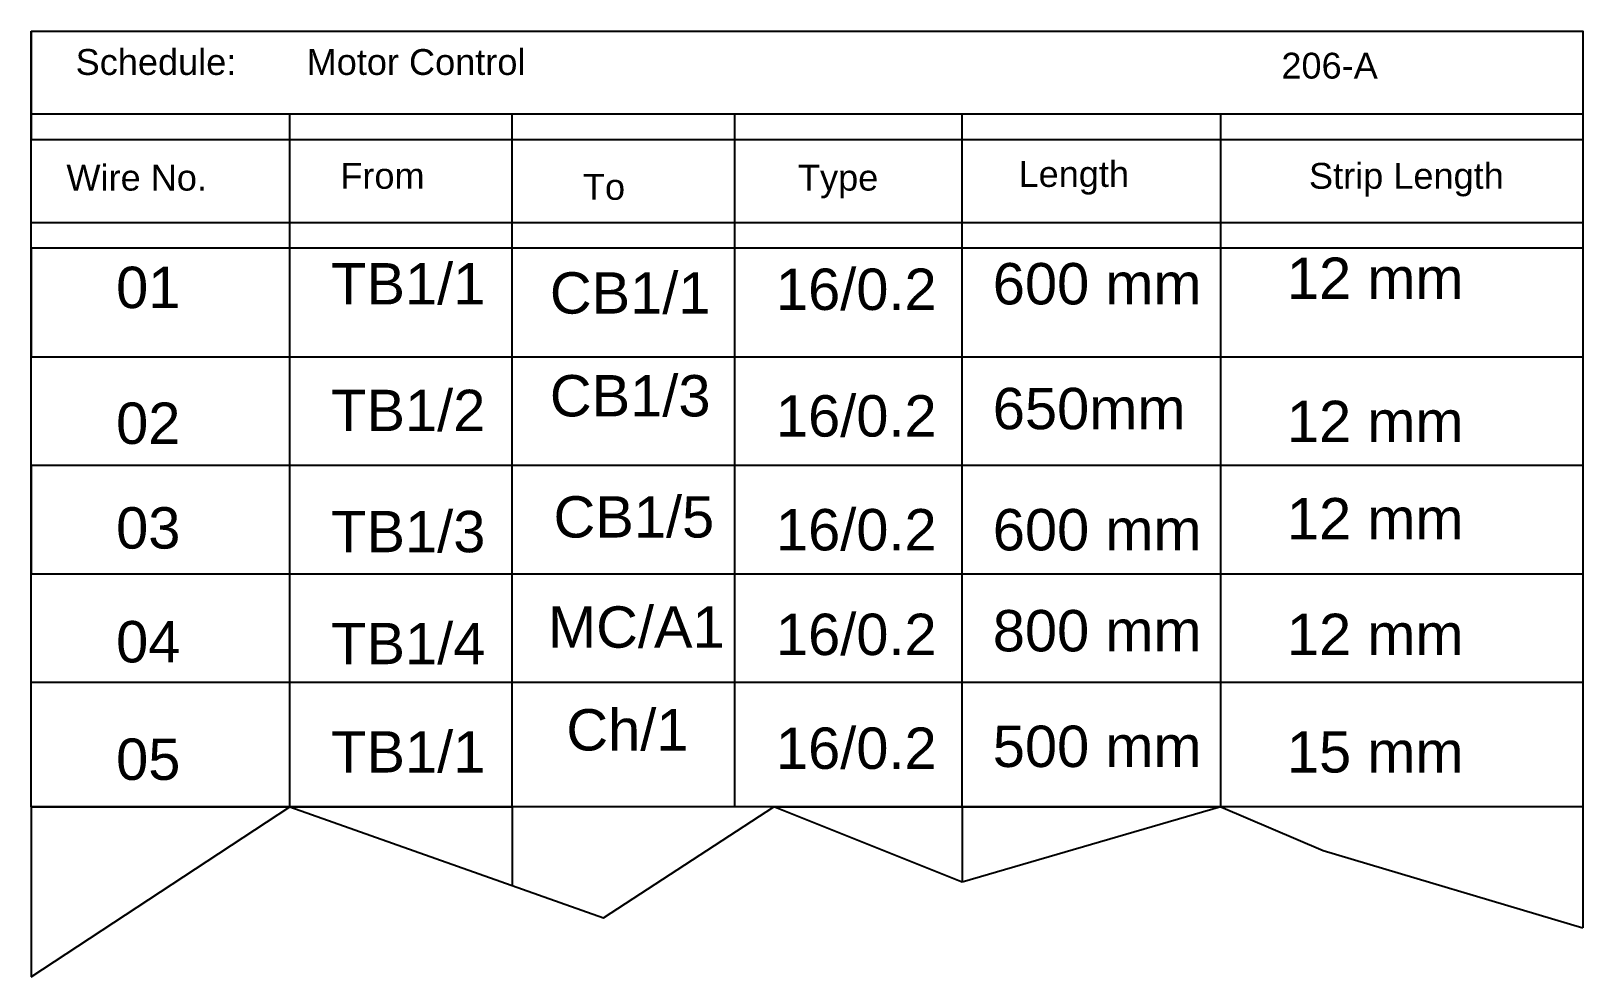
# Model space of a CAD drawing. Header units: millimetres. Extents: x 1236 to 4236, y 425 to 2254.
import ezdxf

# ---------------------------------------------------------------- set-up
doc = ezdxf.new("R2010")
doc.units = ezdxf.units.MM
doc.styles.get("Standard").update_dxf_attribs({"font": 'arial.ttf'})

msp = doc.modelspace()

# ---------------------------------------------------------------- linework, layer by layer
for p, q in [((1235.8, 2254.1), (1235.8, 2044.1)), ((2165.8, 2254.1), (2595.8, 2254.1)), ((1235.8, 2044.1), (1235.8, 2094.1)), ((1235.8, 2094.1), (4235.8, 2094.1)), ((1735.8, 754.1), (1735.8, 2094.1)), ((2165.8, 754.1), (2165.8, 2094.1)), ((2595.8, 2094.1), (2595.8, 754.1)), ((3035.8, 754.1), (3035.8, 2094.1)), ((3535.8, 754.1), (3535.8, 2094.1)), ((1235.8, 2044.1), (4235.8, 2044.1)), ((4235.8, 2044.1), (4235.8, 1834.1)), ((1235.8, 1834.1), (1235.8, 1884.1)), ((1235.8, 1884.1), (4235.8, 1884.1)), ((4235.8, 1834.1), (1235.8, 1834.1)), ((1235.8, 1834.1), (1235.8, 1624.1)), ((1235.8, 1624.1), (4235.8, 1624.1)), ((4235.8, 1624.1), (4235.8, 1414.1)), ((4235.8, 1414.1), (1235.8, 1414.1)), ((1235.8, 1414.1), (1235.8, 1204.1)), ((1235.8, 1204.1), (4235.8, 1204.1)), ((4235.8, 1204.1), (4235.8, 994.1)), ((4235.8, 994.1), (1235.8, 994.1)), ((1235.8, 754.1), (1735.8, 754.1)), ((1235.8, 754.1), (1235.8, 424.8)), ((1235.8, 424.8), (1735.8, 754.1)), ((1735.8, 754.1), (2165.8, 754.1)), ((1735.8, 754.1), (2342.6, 539)), ((2165.8, 754.1), (2165.8, 601.7)), ((2342.6, 539), (2671.5, 754.1)), ((2671.5, 754.1), (3535.8, 754.1)), ((3035.8, 608), (2671.5, 754.1)), ((3535.8, 754.1), (3035.8, 754.1)), ((3035.8, 754.1), (3035.8, 608)), ((3535.8, 754.1), (3035.8, 608)), ((3285.8, 754.1), (3535.8, 754.1)), ((4235.8, 754.1), (3535.8, 754.1)), ((3535.8, 754.1), (3733.5, 669.2)), ((4235.8, 754.1), (4235.8, 520)), ((3733.5, 669.2), (4235.8, 520))]:
    msp.add_line(p, q)
msp.add_lwpolyline([(1235.8, 2254.1), (4235.8, 2254.1), (4235.8, 754.1), (1235.8, 754.1)], close=True)

# ---------------------------------------------------------------- texts
for s, height, p in [('Schedule:       Motor Control ', 50, (1322, 2169.2)), ('206-A ', 50, (3652.8, 2162.1)), ('Wire No.', 50, (1304.2, 1945.5)), ('From', 50, (1833.6, 1949.1)), ('Type ', 50, (2718.3, 1945.5)), ('Length', 50, (3144.7, 1952.6)), ('Strip Length', 50, (3706.1, 1949.1)), ('To ', 50, (2302.6, 1927.7)), ('TB1/1', 80, (1815.9, 1725.4)), ('600 mm', 80, (3094.9, 1725.4)), ('12 mm', 80, (3663.4, 1736)), ('01', 80, (1400.2, 1718.3)), ('CB1/1', 80, (2238.7, 1707.6)), ('16/0.2', 80, (2675.7, 1714.7)), ('CB1/3', 80, (2238.7, 1508.8)), ('TB1/2', 80, (1815.9, 1480.4)), ('650mm', 80, (3094.9, 1484)), ('02', 80, (1400.2, 1455.6)), ('16/0.2', 80, (2675.7, 1469.8)), ('12 mm', 80, (3663.4, 1459.1)), ('CB1/5', 80, (2245.8, 1274.5)), ('12 mm', 80, (3663.4, 1271)), ('03', 80, (1400.2, 1253.2)), ('TB1/3', 80, (1815.9, 1246.1)), ('16/0.2', 80, (2675.7, 1249.7)), ('600 mm', 80, (3094.9, 1249.7)), ('MC/A1', 80, (2235.1, 1061.5)), ('04', 80, (1400.2, 1033.1)), ('TB1/4', 80, (1815.9, 1029.6)), ('16/0.2', 80, (2675.7, 1047.3)), ('800 mm', 80, (3094.9, 1054.4)), ('12 mm', 80, (3663.4, 1047.3)), ('Ch/1', 80, (2270.6, 862.7)), ('TB1/1', 80, (1815.9, 820.1)), ('16/0.2', 80, (2675.7, 827.2)), ('500 mm', 80, (3094.9, 830.8)), ('15 mm', 80, (3663.4, 820.1)), ('05', 80, (1400.2, 805.9))]:
    msp.add_text(s, height=height).set_placement(p)

doc.saveas('drawing.dxf')
